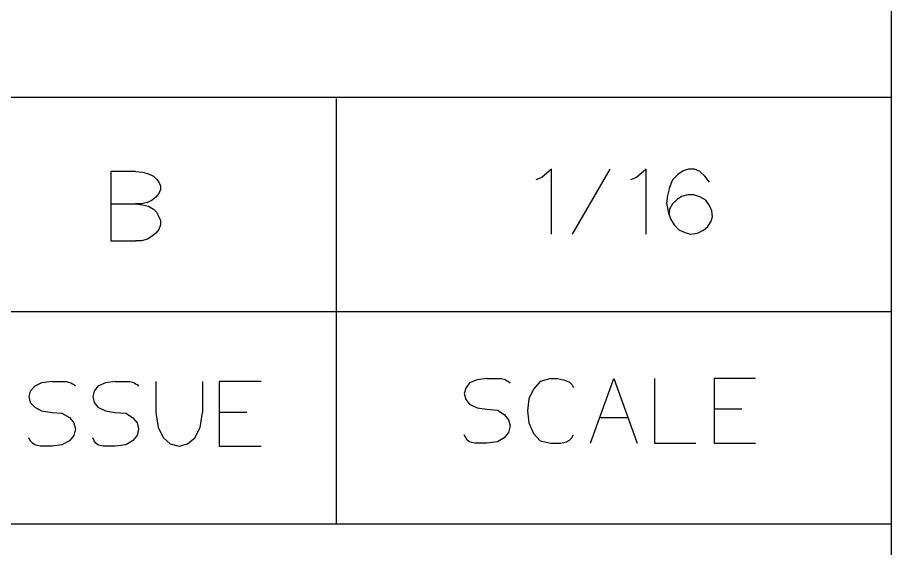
# Model space of a CAD drawing. Extents: x 11 to 601, y 12 to 779.
# Drawn here: x 531.2 to 600.9, y 135.1 to 177.4 of the extents above; entities that cross this region are included whole.
import ezdxf

# ---------------------------------------------------------------- set-up
doc = ezdxf.new("R2010")
doc.units = 0
doc.layers.add('DH152', color=7, linetype='CONTINUOUS')

msp = doc.modelspace()

# ---------------------------------------------------------------- linework, layer by layer
at = {"layer": 'DH152', "color": 7}
for points in [[(600.899985, 12.24), (600.899985, 778.739981)], [(378.059991, 171.059996), (600.899985, 171.059996)], [(556.619986, 137.039997), (556.619986, 170.939996)], [(573.779986, 160.139996), (573.779986, 165.299996), (572.999986, 164.639996), (572.519986, 164.459996)], [(575.459986, 160.139996), (578.459986, 165.299996)], [(581.339985, 160.139996), (581.339985, 165.299996), (580.559985, 164.639996), (580.079985, 164.459996)], [(586.379985, 164.279996), (586.019985, 164.759996), (585.599985, 165.119996), (585.179985, 165.299996), (584.699985, 165.299996), (584.279985, 165.179996), (583.859985, 164.879996), (583.439985, 164.459996), (583.199985, 163.859996), (583.199985, 163.859996)], [(540.599986, 165.119996), (538.619987, 165.119996), (538.619987, 159.599996), (540.599986, 159.599996)], [(540.599986, 165.119996), (541.139986, 165.059996), (541.619986, 164.939996), (542.039986, 164.759996), (542.279986, 164.519996), (542.459986, 164.279996), (542.579986, 163.979996), (542.579986, 163.679996), (542.459986, 163.379996), (542.219986, 163.079996), (541.919986, 162.839996), (541.559986, 162.659996), (541.079986, 162.539996), (540.599986, 162.539996)], [(583.199985, 163.859996), (583.019985, 163.199996), (582.959985, 162.599996), (583.079985, 161.939996), (583.259985, 161.339996), (583.559985, 160.859996), (583.919985, 160.499996), (584.399985, 160.259996), (584.879985, 160.139996), (584.879985, 160.139996)], [(586.079985, 162.839996), (585.659985, 163.079996), (585.119985, 163.259996), (584.639985, 163.259996), (584.159985, 163.139996), (583.799985, 162.899996), (583.439985, 162.539996), (583.199985, 162.119996), (583.139985, 161.639996), (583.139985, 161.639996)], [(538.619987, 162.539996), (540.599986, 162.539996)], [(540.599986, 162.539996), (541.139986, 162.479996), (541.619986, 162.359996), (542.039986, 162.119996), (542.279986, 161.879996), (542.459986, 161.519996), (542.579986, 161.219996), (542.579986, 160.859996), (542.459986, 160.499996), (542.219986, 160.199996), (541.919986, 159.959996), (541.559986, 159.719996), (541.079986, 159.599996), (540.599986, 159.599996)], [(584.879985, 160.139996), (585.419985, 160.199996), (585.899985, 160.439996), (586.259985, 160.739996), (586.499985, 161.099996), (586.619985, 161.519996), (586.559985, 161.999996), (586.379985, 162.419996), (586.079985, 162.839996), (586.079985, 162.839996)], [(378.059991, 153.959996), (600.899985, 153.959996)], [(568.619986, 148.619996), (567.839986, 148.499996), (567.239986, 148.259996), (566.939986, 147.839996), (566.819986, 147.419996), (566.939986, 146.939996), (567.239986, 146.579996), (567.839986, 146.279996), (568.619986, 146.159996), (568.619986, 146.159996)], [(568.619986, 148.619996), (569.099986, 148.619996), (569.519986, 148.619996), (569.759986, 148.619996), (569.999986, 148.559996), (570.119986, 148.499996), (570.239986, 148.439996), (570.359986, 148.379996), (570.479986, 148.259996), (570.479986, 148.259996)], [(573.719986, 148.619996), (572.879986, 148.379996), (572.339986, 147.779996), (571.979986, 146.999996), (571.859986, 146.039996), (571.979986, 145.079996), (572.339986, 144.239996), (572.879986, 143.639996), (573.719986, 143.459996), (573.719986, 143.459996)], [(573.719986, 148.619996), (573.959986, 148.619996), (574.259986, 148.619996), (574.499986, 148.559996), (574.739986, 148.499996), (574.979986, 148.439996), (575.219986, 148.319996), (575.399986, 148.139996), (575.519986, 147.899996), (575.519986, 147.899996)], [(576.899986, 143.459996), (578.759986, 148.619996), (580.619985, 143.459996)], [(581.999985, 148.619996), (581.999985, 143.459996), (585.299985, 143.459996)], [(590.039985, 148.619996), (586.739985, 148.619996), (586.739985, 143.459996), (590.039985, 143.459996)], [(533.939987, 148.379996), (533.099987, 148.259996), (532.559987, 148.019996), (532.199987, 147.599996), (532.079987, 147.179996), (532.199987, 146.699996), (532.559987, 146.339996), (533.099987, 146.039996), (533.939987, 145.919996), (533.939987, 145.919996)], [(533.939987, 148.379996), (534.419987, 148.379996), (534.779987, 148.379996), (535.079987, 148.379996), (535.259987, 148.319996), (535.439987, 148.259996), (535.559987, 148.199996), (535.679987, 148.139996), (535.799987, 148.019996), (535.799987, 148.019996)], [(538.979987, 148.379996), (538.199987, 148.259996), (537.599987, 148.019996), (537.299987, 147.599996), (537.179987, 147.179996), (537.299987, 146.699996), (537.599987, 146.339996), (538.199987, 146.039996), (538.979987, 145.919996), (538.979987, 145.919996)], [(538.979987, 148.379996), (539.459987, 148.379996), (539.879987, 148.379996), (540.119986, 148.379996), (540.359986, 148.319996), (540.479986, 148.259996), (540.599986, 148.199996), (540.719986, 148.139996), (540.839986, 148.019996), (540.839986, 148.019996)], [(542.219986, 148.379996), (542.219986, 145.919996), (542.399986, 144.719996), (542.819986, 143.879996), (543.359986, 143.399996), (544.079986, 143.219996), (544.739986, 143.399996), (545.339986, 143.879996), (545.759986, 144.719996), (545.939986, 145.919996), (545.939986, 145.919996)], [(545.939986, 148.379996), (545.939986, 145.919996)], [(550.619986, 148.379996), (547.259986, 148.379996), (547.259986, 143.219996), (550.619986, 143.219996)], [(533.939987, 145.919996), (534.719987, 145.859996), (535.319987, 145.499996), (535.679987, 145.079996), (535.799987, 144.599996), (535.679987, 144.059996), (535.319987, 143.639996), (534.719987, 143.339996), (533.939987, 143.219996), (533.939987, 143.219996)], [(538.979987, 145.919996), (539.819987, 145.859996), (540.359986, 145.499996), (540.719986, 145.079996), (540.839986, 144.599996), (540.719986, 144.059996), (540.359986, 143.639996), (539.819987, 143.339996), (538.979987, 143.219996), (538.979987, 143.219996)], [(549.479986, 145.919996), (547.259986, 145.919996)], [(568.619986, 146.159996), (569.459986, 146.099996), (569.999986, 145.739996), (570.359986, 145.319996), (570.479986, 144.839996), (570.359986, 144.299996), (569.999986, 143.879996), (569.459986, 143.579996), (568.619986, 143.459996), (568.619986, 143.459996)], [(588.959985, 146.159996), (586.739985, 146.159996)], [(577.679986, 145.499996), (579.899986, 145.499996)], [(533.939987, 143.219996), (533.579987, 143.219996), (533.219987, 143.219996), (532.979987, 143.219996), (532.739987, 143.279996), (532.559987, 143.339996), (532.379987, 143.459996), (532.199987, 143.639996), (532.079987, 143.879996), (532.079987, 143.879996)], [(538.979987, 143.219996), (538.619987, 143.219996), (538.319987, 143.219996), (538.019987, 143.219996), (537.779987, 143.279996), (537.599987, 143.339996), (537.419987, 143.459996), (537.299987, 143.639996), (537.179987, 143.879996), (537.179987, 143.879996)], [(568.619986, 143.459996), (568.259986, 143.459996), (567.959986, 143.459996), (567.659986, 143.459996), (567.419986, 143.519996), (567.239986, 143.579996), (567.059986, 143.699996), (566.939986, 143.879996), (566.819986, 144.119996), (566.819986, 144.119996)], [(573.719986, 143.459996), (573.959986, 143.459996), (574.259986, 143.459996), (574.499986, 143.459996), (574.739986, 143.519996), (574.979986, 143.579996), (575.219986, 143.699996), (575.399986, 143.879996), (575.519986, 144.119996), (575.519986, 144.119996)], [(378.059991, 137.039997), (600.899985, 137.039997)]]:
    msp.add_lwpolyline(points, dxfattribs=at)

doc.saveas('drawing.dxf')
